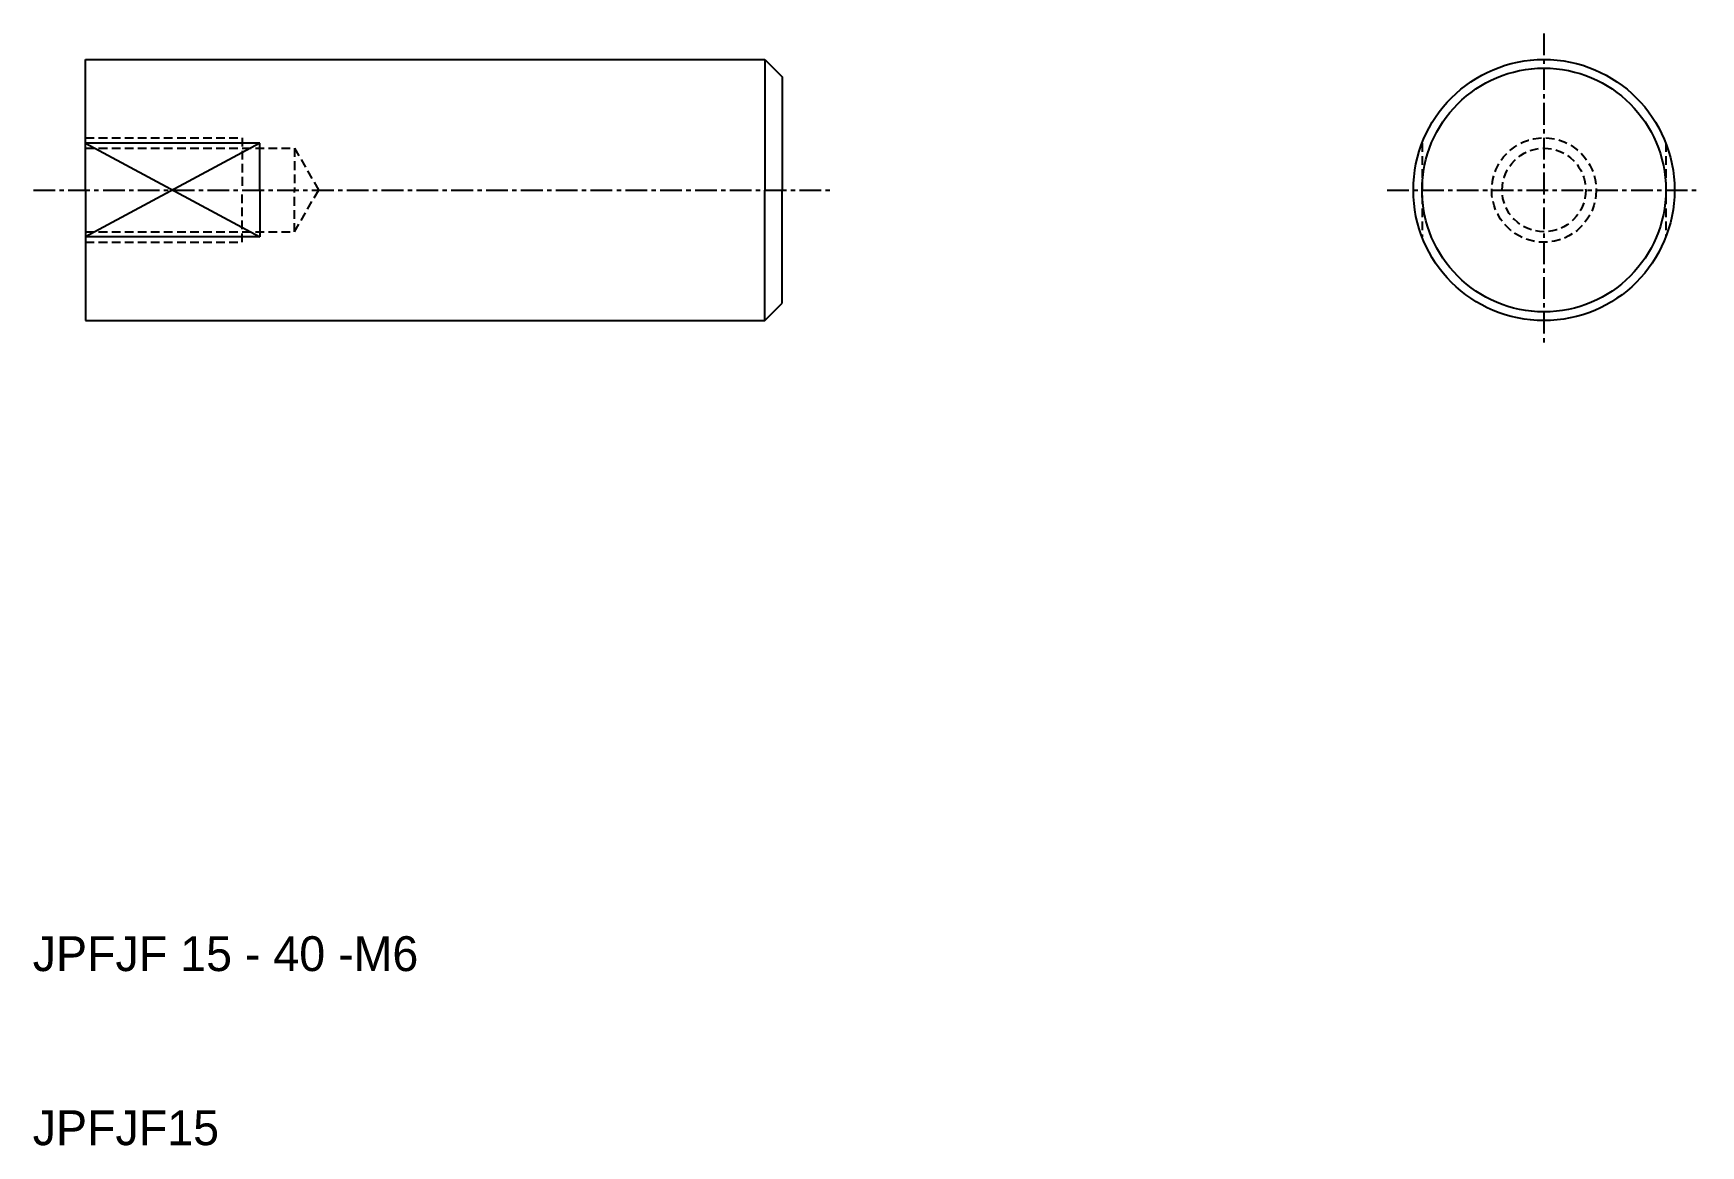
# Model space of a CAD drawing. Extents: x 619.2 to 715, y 140.5 to 204.4.
import ezdxf

# ---------------------------------------------------------------- set-up
doc = ezdxf.new("R2010")
doc.units = 0
doc.linetypes.add('CENTER', pattern=[2, 1.25, -0.25, 0.25, -0.25])
doc.linetypes.add('DASHED', pattern=[0.75, 0.5, -0.25])
doc.layers.get('0').update_dxf_attribs({"linetype": 'CONTINUOUS'})
doc.layers.add('CENTER', color=1, linetype='CENTER')

msp = doc.modelspace()

# ---------------------------------------------------------------- linework, layer by layer
at = {"color": 7, "linetype": 'CONTINUOUS'}
for p, q in [((622.203, 202.939), (661.203, 202.939)), ((622.203, 195.439), (622.203, 202.939)), ((661.203, 202.939), (661.203, 195.439)), ((661.203, 202.939), (662.203, 201.939)), ((662.203, 201.939), (662.203, 195.439)), ((632.203, 198.132), (622.203, 192.747)), ((622.203, 198.132), (632.203, 192.747)), ((632.203, 198.132), (622.203, 198.132)), ((622.203, 195.439), (622.203, 187.939)), ((661.203, 187.939), (661.203, 195.439)), ((662.203, 188.939), (662.203, 195.439)), ((632.203, 192.747), (622.203, 192.747)), ((661.203, 187.939), (662.203, 188.939)), ((622.203, 187.939), (661.203, 187.939))]:
    msp.add_line(p, q, dxfattribs=at)
at = {"color": 3, "linetype": 'DASHED'}
for p, q in [((622.203, 198.439), (631.203, 198.439)), ((631.203, 198.439), (631.203, 195.439)), ((622.203, 197.839), (634.203, 197.839)), ((634.203, 197.839), (635.588, 195.439)), ((634.203, 197.839), (634.203, 195.439)), ((698.955, 198.132), (698.955, 192.747)), ((712.955, 198.132), (712.955, 192.747)), ((631.203, 192.439), (631.203, 195.439)), ((634.203, 193.039), (634.203, 195.439)), ((634.203, 193.039), (635.588, 195.439)), ((622.203, 193.039), (634.203, 193.039)), ((622.203, 192.439), (631.203, 192.439))]:
    msp.add_line(p, q, dxfattribs=at)
for q in [(632.203, 198.132), (632.203, 192.747)]:
    msp.add_line((632.203, 195.439), q)
at = {"color": 7, "linetype": 'CONTINUOUS'}
for radius in [7.5, 7]:
    msp.add_circle((705.955, 195.439), radius, dxfattribs=at)
at = {"color": 3, "linetype": 'DASHED'}
for radius in [3, 2.4]:
    msp.add_circle((705.955, 195.439), radius, dxfattribs=at)
at = {"layer": 'CENTER', "color": 1, "linetype": 'CENTER'}
for p, q in [((705.955, 204.439), (705.955, 186.439)), ((619.203, 195.439), (665.203, 195.439)), ((696.955, 195.439), (714.955, 195.439))]:
    msp.add_line(p, q, dxfattribs=at)

# ---------------------------------------------------------------- texts
at = {"color": 7, "linetype": 'CONTINUOUS'}
for s, p in [('JPFJF 15 - 40 -M6', (619.167, 150.577)), ('JPFJF15', (619.167, 140.577))]:
    msp.add_text(s, height=2, dxfattribs=at).set_placement(p)

doc.saveas('drawing.dxf')
